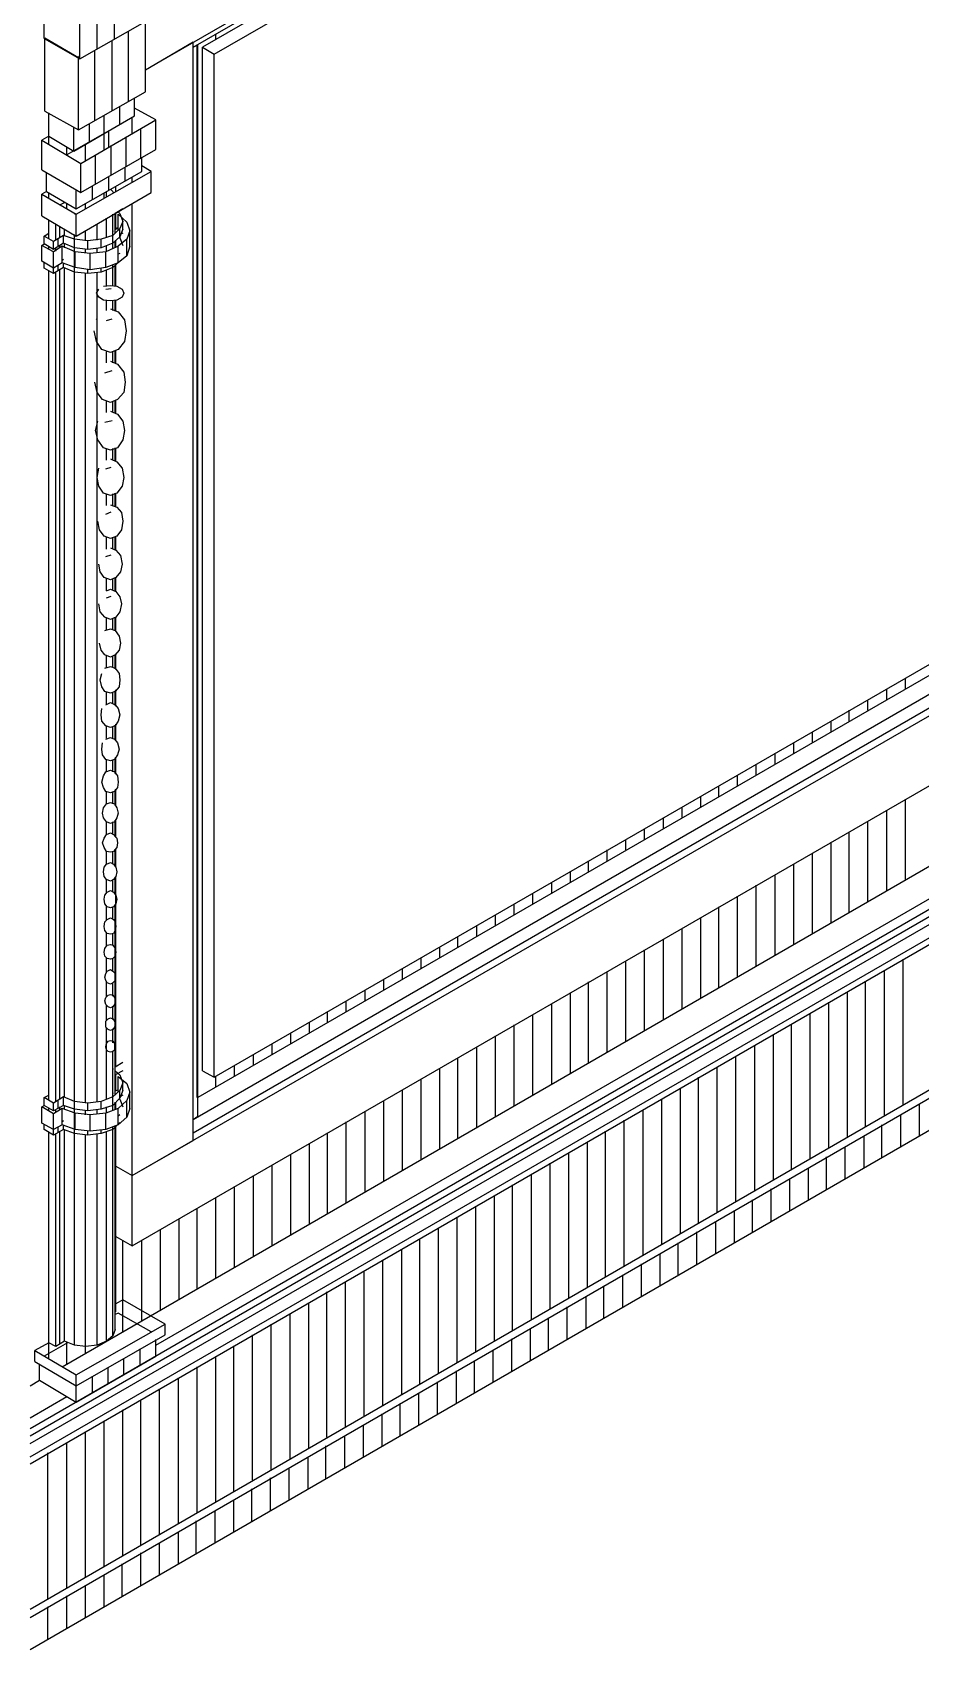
# Model space of a CAD drawing. Header units: inches. Extents: x 0.3 to 16.2, y 0.3 to 11.4.
# Drawn here: x 13.319 to 13.767, y 7.347 to 8.163 of the extents above; entities that cross this region are included whole.
import ezdxf

# ---------------------------------------------------------------- set-up
doc = ezdxf.new("R2010")
doc.units = ezdxf.units.IN
doc.header["$LTSCALE"] = 0.009843
doc.header["$MEASUREMENT"] = 0
doc.layers.add('GEOMETRY', color=7, linetype='Continuous')

msp = doc.modelspace()

# ---------------------------------------------------------------- linework, layer by layer
at = {"layer": 'GEOMETRY'}
for p, q in [((13.37598, 8.1437), (14.14409, 8.5874)), ((13.4, 8.15512), (14.10984, 8.56496)), ((14.08543, 8.54803), (13.40472, 8.15512)), ((13.41063, 8.15157), (14.09134, 8.54449)), ((13.41063, 8.15157), (14.09134, 8.54449)), ((13.3248, 8.15945), (13.3248, 8.19646)), ((13.36024, 8.15906), (13.36024, 8.19449)), ((13.35157, 8.15394), (13.35157, 8.18937)), ((13.35157, 8.15827), (13.35157, 8.18701)), ((13.34291, 8.14921), (13.34291, 8.18583)), ((13.34291, 8.14921), (13.37795, 8.16929)), ((13.36732, 8.12795), (13.36732, 8.16299)), ((13.37598, 8.13268), (13.37598, 8.16811)), ((13.41142, 8.15906), (13.41142, 8.16181)), ((13.3248, 8.15945), (13.34291, 8.14921)), ((13.3252, 8.15984), (13.34213, 8.15)), ((13.3252, 8.15984), (13.34213, 8.15)), ((13.3252, 8.12283), (13.3252, 8.15984)), ((13.35906, 8.12283), (13.35906, 8.15827)), ((13.35906, 8.12717), (13.35906, 8.15591)), ((13.36732, 8.13189), (13.36732, 8.16063)), ((13.37598, 8.1437), (13.4, 8.15787)), ((13.37598, 8.1437), (13.4, 8.15787)), ((13.4, 7.60394), (13.4, 8.15787)), ((13.4, 8.15512), (13.40236, 8.1563)), ((13.4, 8.15512), (13.40236, 8.1563)), ((13.40197, 7.62559), (13.40197, 8.1563)), ((13.40236, 7.61614), (13.40236, 8.1563)), ((13.40472, 8.15512), (13.41063, 8.15157)), ((13.40472, 8.15512), (13.41063, 8.15157)), ((13.40472, 7.63898), (13.40472, 8.15512)), ((13.34213, 8.15), (13.34291, 8.15079)), ((13.34213, 8.15), (13.34291, 8.15079)), ((13.34213, 8.11339), (13.34213, 8.15)), ((13.35039, 8.11811), (13.35039, 8.15354)), ((13.35039, 8.12205), (13.35039, 8.15079)), ((13.41063, 7.63583), (13.41063, 8.15157)), ((13.34213, 8.11339), (13.37598, 8.13268)), ((13.37047, 8.12047), (13.37047, 8.12953)), ((13.3252, 8.12283), (13.34213, 8.11339)), ((13.32717, 8.11024), (13.32717, 8.12205)), ((13.32717, 8.1063), (13.32717, 8.12205)), ((13.36299, 8.11614), (13.36299, 8.1252)), ((13.3811, 8.1185), (13.37047, 8.12441)), ((13.35748, 8.11299), (13.33622, 8.10079)), ((13.33976, 8.10276), (13.37047, 8.12047)), ((13.33976, 8.10276), (13.33976, 8.11457)), ((13.34331, 8.09646), (13.3811, 8.1185)), ((13.34331, 8.09646), (13.3811, 8.1185)), ((13.34764, 8.10709), (13.34764, 8.11654)), ((13.35512, 8.11142), (13.35512, 8.12087)), ((13.35748, 8.10472), (13.35748, 8.11299)), ((13.36929, 8.11142), (13.36929, 8.11969)), ((13.37362, 8.09921), (13.37362, 8.11417)), ((13.3811, 8.10354), (13.3811, 8.1185)), ((13.32717, 8.11024), (13.32362, 8.10827)), ((13.32362, 8.10827), (13.34331, 8.09646)), ((13.32362, 8.10827), (13.34331, 8.09646)), ((13.32362, 8.09331), (13.32362, 8.10827)), ((13.32717, 8.11024), (13.33976, 8.10276)), ((13.33622, 8.10079), (13.33622, 8.10472)), ((13.34567, 8.09803), (13.34567, 8.1063)), ((13.35512, 8.10354), (13.35512, 8.11142)), ((13.35866, 8.09055), (13.35866, 8.10551)), ((13.36614, 8.09488), (13.36614, 8.10984)), ((13.34331, 8.08189), (13.3811, 8.10354)), ((13.35079, 8.08622), (13.35079, 8.10079)), ((13.37402, 8.09252), (13.37402, 8.09921)), ((13.32362, 8.09331), (13.34331, 8.08189)), ((13.32598, 8.08228), (13.32598, 8.09173)), ((13.34094, 8.07087), (13.37874, 8.09252)), ((13.34094, 8.07087), (13.37874, 8.09252)), ((13.34094, 8.07362), (13.37402, 8.09252)), ((13.34331, 8.08189), (13.34331, 8.09646)), ((13.35748, 8.08307), (13.35748, 8.08976)), ((13.36575, 8.0878), (13.36575, 8.09449)), ((13.36929, 8.08701), (13.36929, 8.08976)), ((13.37874, 8.09252), (13.37402, 8.09528)), ((13.37874, 8.08189), (13.37874, 8.09252)), ((13.32598, 8.08228), (13.32362, 8.0811)), ((13.32362, 8.0811), (13.34094, 8.07087)), ((13.32362, 8.0811), (13.34094, 8.07087)), ((13.32362, 8.07008), (13.32362, 8.0811)), ((13.32598, 8.08228), (13.34094, 8.07362)), ((13.32717, 8.07913), (13.32717, 8.08189)), ((13.34094, 8.07362), (13.34094, 8.08307)), ((13.34094, 8.05984), (13.37874, 8.08189)), ((13.34921, 8.07835), (13.34921, 8.08504)), ((13.35512, 8.07913), (13.35512, 8.0815)), ((13.3563, 8.07953), (13.3563, 8.08228)), ((13.35827, 8.08346), (13.35945, 8.08228)), ((13.35945, 8.08228), (13.35984, 8.0815)), ((13.36102, 8.08228), (13.36102, 8.08504)), ((13.33268, 8.07559), (13.33504, 8.07677)), ((13.33622, 8.07362), (13.33622, 8.07638)), ((13.34567, 8.07362), (13.34567, 8.07638)), ((13.36457, 8.07362), (13.36063, 8.07126)), ((13.3622, 8.07205), (13.36299, 8.07126)), ((13.36929, 7.58622), (13.36929, 8.07638)), ((13.32362, 8.07008), (13.34094, 8.05984)), ((13.32717, 8.05866), (13.32717, 8.06811)), ((13.32717, 8.05866), (13.32717, 8.06811)), ((13.33071, 8.05787), (13.33071, 8.06614)), ((13.33268, 8.05945), (13.33268, 8.06457)), ((13.34134, 8.07087), (13.34016, 8.07087)), ((13.34134, 8.07087), (13.34016, 8.07087)), ((13.34094, 8.05984), (13.34094, 8.07087)), ((13.35157, 8.05787), (13.35157, 8.06614)), ((13.3563, 8.05906), (13.3563, 8.0689)), ((13.3563, 8.05906), (13.3563, 8.0689)), ((13.35945, 8.05354), (13.35945, 8.07087)), ((13.35945, 8.07087), (13.35945, 8.07047)), ((13.36063, 8.06142), (13.36063, 8.07126)), ((13.3622, 8.06417), (13.36063, 8.06299)), ((13.3622, 8.06417), (13.36063, 8.06299)), ((13.36102, 8.06339), (13.36102, 8.07165)), ((13.3622, 8.07087), (13.36654, 8.06693)), ((13.3622, 8.0626), (13.3622, 8.07087)), ((13.36299, 8.07126), (13.36457, 8.06732)), ((13.36457, 8.06732), (13.36299, 8.06378)), ((13.36457, 8.06732), (13.36299, 8.06378)), ((13.36457, 8.06339), (13.36457, 8.06732)), ((13.36654, 8.06693), (13.36811, 8.0626)), ((13.32362, 8.05512), (13.3248, 8.05591)), ((13.3248, 8.05984), (13.32717, 8.06142)), ((13.32953, 8.05709), (13.3248, 8.05984)), ((13.32953, 8.05709), (13.3248, 8.05984)), ((13.3248, 8.05591), (13.3248, 8.05984)), ((13.32953, 8.05315), (13.3248, 8.05591)), ((13.33465, 8.06024), (13.32953, 8.05709)), ((13.33465, 8.06024), (13.32953, 8.05709)), ((13.32953, 8.05315), (13.32953, 8.05709)), ((13.33465, 8.0563), (13.32953, 8.05315)), ((13.33189, 8.05472), (13.33189, 8.05866)), ((13.34016, 8.05827), (13.33465, 8.06024)), ((13.33465, 8.0563), (13.33465, 8.06024)), ((13.34016, 8.05827), (13.33465, 8.06024)), ((13.34016, 8.05394), (13.33465, 8.0563)), ((13.33504, 8.06024), (13.33504, 8.06339)), ((13.33504, 8.05394), (13.33504, 8.05591)), ((13.34016, 7.50079), (13.34016, 8.06063)), ((13.34685, 8.05748), (13.34016, 8.05827)), ((13.34016, 8.05394), (13.34016, 8.05827)), ((13.34685, 8.05748), (13.34016, 8.05827)), ((13.34567, 8.05748), (13.34567, 8.0626)), ((13.34567, 8.05748), (13.34567, 8.0626)), ((13.35354, 8.05827), (13.34685, 8.05748)), ((13.35354, 8.05827), (13.34685, 8.05748)), ((13.34685, 8.05315), (13.34685, 8.05748)), ((13.35945, 8.06024), (13.35354, 8.05827)), ((13.35945, 8.06024), (13.35354, 8.05827)), ((13.35354, 8.05394), (13.35354, 8.05827)), ((13.35945, 8.0563), (13.35354, 8.05394)), ((13.36299, 8.06378), (13.35945, 8.06024)), ((13.36299, 8.06378), (13.35945, 8.06024)), ((13.35945, 8.0626), (13.35945, 8.0622)), ((13.35945, 8.0626), (13.35945, 8.0622)), ((13.35945, 8.0622), (13.35945, 8.0622)), ((13.35945, 8.05827), (13.35945, 8.0622)), ((13.35945, 8.0563), (13.35945, 8.06024)), ((13.36299, 8.05945), (13.35945, 8.0563)), ((13.36063, 8.05394), (13.36063, 8.05748)), ((13.36102, 8.05394), (13.36102, 8.05787)), ((13.36654, 8.05827), (13.3622, 8.05472)), ((13.36654, 8.05827), (13.3622, 8.05472)), ((13.36299, 8.05945), (13.36299, 8.06378)), ((13.36457, 8.06339), (13.36299, 8.05945)), ((13.36457, 8.06142), (13.36299, 8.06063)), ((13.36299, 8.05945), (13.36299, 8.05906)), ((13.36299, 8.05906), (13.36457, 8.05512)), ((13.36811, 8.0626), (13.36654, 8.05827)), ((13.36811, 8.0626), (13.36654, 8.05827)), ((13.36654, 8.05), (13.36654, 8.05827)), ((13.36811, 8.05472), (13.36811, 8.0626)), ((13.32953, 8.05197), (13.32362, 8.05512)), ((13.32953, 8.05197), (13.32362, 8.05512)), ((13.32362, 8.04724), (13.32362, 8.05512)), ((13.32717, 8.05315), (13.32717, 8.05472)), ((13.32717, 8.05315), (13.32717, 8.05472)), ((13.33386, 8.05472), (13.32953, 8.05197)), ((13.33386, 8.05472), (13.32953, 8.05197)), ((13.32953, 8.0437), (13.32953, 8.05197)), ((13.33071, 8.05236), (13.33071, 8.05394)), ((13.33268, 8.05394), (13.33268, 8.05512)), ((13.34055, 8.05197), (13.33386, 8.05472)), ((13.33386, 8.04646), (13.33386, 8.05472)), ((13.34055, 8.05197), (13.33386, 8.05472)), ((13.33465, 8.04803), (13.33386, 8.04764)), ((13.33465, 8.04803), (13.33386, 8.04764)), ((13.34685, 8.05315), (13.34016, 8.05394)), ((13.34803, 8.05118), (13.34055, 8.05197)), ((13.34055, 8.04409), (13.34055, 8.05197)), ((13.34803, 8.05118), (13.34055, 8.05197)), ((13.34567, 8.05157), (13.34567, 8.05354)), ((13.34567, 8.05157), (13.34567, 8.05354)), ((13.35354, 8.05394), (13.34685, 8.05315)), ((13.35591, 8.05197), (13.34803, 8.05118)), ((13.35591, 8.05197), (13.34803, 8.05118)), ((13.34803, 8.04291), (13.34803, 8.05118)), ((13.35157, 8.05157), (13.35157, 8.05394)), ((13.3622, 8.05472), (13.35591, 8.05197)), ((13.3622, 8.05472), (13.35591, 8.05197)), ((13.35591, 8.04409), (13.35591, 8.05197)), ((13.3563, 8.05236), (13.3563, 8.05512)), ((13.3563, 8.05236), (13.3563, 8.05512)), ((13.3622, 8.04646), (13.3622, 8.05472)), ((13.36299, 8.05118), (13.3622, 8.05079)), ((13.36299, 8.05118), (13.3622, 8.05079)), ((13.36654, 8.05), (13.3622, 8.04646)), ((13.36811, 8.05472), (13.36654, 8.05)), ((13.32953, 8.0437), (13.32362, 8.04724)), ((13.3248, 8.0437), (13.3248, 8.04646)), ((13.32953, 8.04094), (13.3248, 8.0437)), ((13.32717, 7.62402), (13.32717, 8.04252)), ((13.32717, 7.62402), (13.32717, 8.04252)), ((13.33386, 8.04646), (13.32953, 8.0437)), ((13.32953, 8.04094), (13.32953, 8.04488)), ((13.33465, 8.04409), (13.32953, 8.04094)), ((13.33071, 7.62362), (13.33071, 8.04173)), ((13.33189, 8.04252), (13.33189, 8.04528)), ((13.33268, 7.6248), (13.33268, 8.04291)), ((13.34055, 8.04409), (13.33386, 8.04646)), ((13.33465, 8.04409), (13.33465, 8.04606)), ((13.34016, 8.04173), (13.33465, 8.04409)), ((13.33504, 7.62559), (13.33504, 8.0437)), ((13.34055, 8.04606), (13.34016, 8.04606)), ((13.34016, 8.04173), (13.34016, 8.04606)), ((13.34055, 8.04606), (13.34016, 8.04606)), ((13.34685, 8.04094), (13.34016, 8.04173)), ((13.34803, 8.04291), (13.34055, 8.04409)), ((13.34567, 7.62323), (13.34567, 8.04134)), ((13.34567, 7.62323), (13.34567, 8.04134)), ((13.34685, 8.04094), (13.34685, 8.04331)), ((13.35354, 8.04173), (13.34685, 8.04094)), ((13.35591, 8.04409), (13.34803, 8.04291)), ((13.35157, 7.62362), (13.35157, 8.04173)), ((13.35945, 8.04409), (13.35354, 8.04173)), ((13.35354, 8.04173), (13.35354, 8.0437)), ((13.3622, 8.04646), (13.35591, 8.04409)), ((13.3563, 8.03504), (13.3563, 8.04291)), ((13.3563, 8.03504), (13.3563, 8.04291)), ((13.36299, 8.04724), (13.35945, 8.04409)), ((13.35945, 8.03504), (13.35945, 8.04528)), ((13.35945, 8.04409), (13.35945, 8.04528)), ((13.36063, 8.03465), (13.36063, 8.04528)), ((13.36102, 8.03465), (13.36102, 8.04567)), ((13.35118, 8.0311), (13.35236, 8.03307)), ((13.35472, 8.03465), (13.35827, 8.03504)), ((13.35591, 8.03307), (13.35866, 8.03346)), ((13.35827, 8.03504), (13.36142, 8.03465)), ((13.36142, 8.03465), (13.36417, 8.03307)), ((13.36417, 8.03307), (13.36496, 8.0311)), ((13.36929, 7.58622), (14.14409, 8.03346)), ((13.36929, 7.58622), (14.14409, 8.03346)), ((13.35236, 8.02913), (13.35118, 8.0311)), ((13.35472, 8.02756), (13.35236, 8.02913)), ((13.35827, 8.02717), (13.35472, 8.02756)), ((13.3563, 8.02244), (13.3563, 8.02717)), ((13.3563, 8.02244), (13.3563, 8.02717)), ((13.36142, 8.02756), (13.35827, 8.02717)), ((13.35827, 8.02323), (13.3622, 8.02165)), ((13.35945, 8.02244), (13.35945, 8.02717)), ((13.36063, 8.02205), (13.36063, 8.02756)), ((13.36102, 8.02205), (13.36102, 8.02756)), ((13.36417, 8.02913), (13.36142, 8.02756)), ((13.36496, 8.0311), (13.36417, 8.02913)), ((13.4, 7.61457), (14.10984, 8.0248)), ((13.4, 7.61457), (14.10984, 8.0248)), ((14.09606, 8.02598), (13.40236, 7.62559)), ((13.41063, 7.63583), (14.09134, 8.02874)), ((13.35118, 8.01772), (13.35157, 8.01811)), ((13.3563, 8.01732), (13.35906, 8.01811)), ((13.3622, 8.02165), (13.36535, 8.01772)), ((13.36535, 8.01772), (13.36614, 8.0122)), ((13.4, 7.60787), (14.10984, 8.01772)), ((13.35118, 8.00669), (13.35, 8.0122)), ((13.36614, 8.0122), (13.36535, 8.00669)), ((13.35394, 8.00276), (13.35118, 8.00669)), ((13.35827, 8.00118), (13.35394, 8.00276)), ((13.3563, 7.99606), (13.3563, 8.00157)), ((13.3563, 7.99606), (13.3563, 8.00157)), ((13.3622, 8.00276), (13.35827, 8.00118)), ((13.35945, 7.99606), (13.35945, 8.00157)), ((13.36063, 7.99567), (13.36063, 8.00197)), ((13.36102, 7.99567), (13.36102, 8.00236)), ((13.36535, 8.00669), (13.3622, 8.00276)), ((13.35551, 7.99094), (13.35906, 7.99213)), ((13.35827, 7.99685), (13.36181, 7.99528)), ((13.36181, 7.99528), (13.36496, 7.99134)), ((13.36496, 7.99134), (13.36575, 7.98622)), ((13.36929, 7.55079), (14.14409, 7.99803)), ((13.35157, 7.9811), (13.35039, 7.98622)), ((13.36575, 7.98622), (13.36496, 7.9811)), ((13.35433, 7.97756), (13.35157, 7.9811)), ((13.35827, 7.97598), (13.35433, 7.97756)), ((13.3563, 7.97087), (13.3563, 7.97677)), ((13.3563, 7.97087), (13.3563, 7.97677)), ((13.36181, 7.97756), (13.35827, 7.97598)), ((13.35945, 7.97087), (13.35945, 7.97638)), ((13.36063, 7.97047), (13.36063, 7.97677)), ((13.36102, 7.97047), (13.36102, 7.97717)), ((13.36496, 7.9811), (13.36181, 7.97756)), ((13.31772, 7.45866), (14.20039, 7.9685)), ((13.35079, 7.96181), (13.35197, 7.96654)), ((13.35551, 7.96614), (13.35906, 7.96693)), ((13.35827, 7.97165), (13.36181, 7.97008)), ((13.36181, 7.97008), (13.36457, 7.96654)), ((13.36457, 7.96654), (13.36535, 7.96181)), ((13.31772, 7.45512), (14.19449, 7.96142)), ((13.31772, 7.45118), (14.20157, 7.96142)), ((13.31772, 7.45118), (14.20157, 7.96142)), ((13.35197, 7.95709), (13.35079, 7.96181)), ((13.36535, 7.96181), (13.36457, 7.95709)), ((13.31772, 7.44449), (14.20157, 7.95472)), ((13.31772, 7.44094), (14.20748, 7.95472)), ((13.31772, 7.44094), (14.20748, 7.95472)), ((13.35472, 7.95315), (13.35197, 7.95709)), ((13.35827, 7.95197), (13.35472, 7.95315)), ((13.3563, 7.94685), (13.3563, 7.95276)), ((13.3563, 7.94685), (13.3563, 7.95276)), ((13.36181, 7.95315), (13.35827, 7.95197)), ((13.35945, 7.94685), (13.35945, 7.95276)), ((13.36063, 7.94646), (13.36063, 7.95315)), ((13.36102, 7.94646), (13.36102, 7.95315)), ((13.36457, 7.95709), (13.36181, 7.95315)), ((13.33386, 7.48976), (14.12756, 7.94803)), ((13.35157, 7.93819), (13.35236, 7.94291)), ((13.35591, 7.94252), (13.35866, 7.94331)), ((13.35827, 7.94764), (13.36142, 7.94606)), ((13.36142, 7.94606), (13.36417, 7.94291)), ((13.36417, 7.94291), (13.36496, 7.93819)), ((13.35236, 7.93386), (13.35157, 7.93819)), ((13.35472, 7.93031), (13.35236, 7.93386)), ((13.36417, 7.93386), (13.36142, 7.93031)), ((13.36496, 7.93819), (13.36417, 7.93386)), ((13.3811, 7.50079), (14.14173, 7.93976)), ((13.3811, 7.50079), (14.14173, 7.93976)), ((13.35827, 7.92913), (13.35472, 7.93031)), ((13.3563, 7.92402), (13.3563, 7.92992)), ((13.3563, 7.92402), (13.3563, 7.92992)), ((13.36142, 7.93031), (13.35827, 7.92913)), ((13.35945, 7.92402), (13.35945, 7.92992)), ((13.36063, 7.92362), (13.36063, 7.93031)), ((13.36102, 7.92362), (13.36102, 7.93031)), ((13.35591, 7.91969), (13.35866, 7.92087)), ((13.35827, 7.92441), (13.36142, 7.92323)), ((13.36142, 7.92323), (13.36378, 7.92047)), ((13.36378, 7.92047), (13.36457, 7.91614)), ((13.35276, 7.91181), (13.35197, 7.91614)), ((13.35512, 7.90866), (13.35276, 7.91181)), ((13.36378, 7.91181), (13.36142, 7.90866)), ((13.36457, 7.91614), (13.36378, 7.91181)), ((13.35827, 7.90748), (13.35512, 7.90866)), ((13.3563, 7.90197), (13.3563, 7.90787)), ((13.3563, 7.90197), (13.3563, 7.90787)), ((13.36142, 7.90866), (13.35827, 7.90748)), ((13.35827, 7.90276), (13.36102, 7.90157)), ((13.35945, 7.90236), (13.35945, 7.90787)), ((13.36063, 7.90197), (13.36063, 7.90827)), ((13.36102, 7.90157), (13.36102, 7.90866)), ((13.36102, 7.90157), (13.36339, 7.89882)), ((13.35315, 7.89055), (13.35236, 7.89449)), ((13.35591, 7.89843), (13.35866, 7.89921)), ((13.36339, 7.89882), (13.36417, 7.89449)), ((13.36417, 7.89449), (13.36339, 7.89055)), ((13.35512, 7.8878), (13.35315, 7.89055)), ((13.35827, 7.88661), (13.35512, 7.8878)), ((13.3563, 7.8811), (13.3563, 7.8874)), ((13.3563, 7.8811), (13.3563, 7.8874)), ((13.36102, 7.8878), (13.35827, 7.88661)), ((13.35945, 7.8815), (13.35945, 7.88701)), ((13.36063, 7.8811), (13.36063, 7.8874)), ((13.36339, 7.89055), (13.36102, 7.8878)), ((13.36102, 7.88071), (13.36102, 7.8878)), ((13.31772, 7.36772), (14.20748, 7.8815)), ((13.31772, 7.36339), (14.21457, 7.8815)), ((13.31772, 7.36339), (14.21457, 7.8815)), ((13.3563, 7.8811), (13.35827, 7.88189)), ((13.3563, 7.87756), (13.35866, 7.87835)), ((13.35827, 7.88189), (13.36102, 7.88071)), ((13.36102, 7.88071), (13.36299, 7.87795)), ((13.36299, 7.87795), (13.36378, 7.87441)), ((13.35315, 7.87047), (13.35236, 7.87441)), ((13.35551, 7.86772), (13.35315, 7.87047)), ((13.36299, 7.87047), (13.36102, 7.86772)), ((13.36378, 7.87441), (13.36299, 7.87047)), ((13.31772, 7.34724), (14.21457, 7.86535)), ((13.35827, 7.86654), (13.35551, 7.86772)), ((13.35551, 7.86102), (13.35827, 7.86181)), ((13.3563, 7.86142), (13.3563, 7.86732)), ((13.3563, 7.86142), (13.3563, 7.86732)), ((13.36102, 7.86772), (13.35827, 7.86654)), ((13.35827, 7.86181), (13.36063, 7.86102)), ((13.35945, 7.86142), (13.35945, 7.86732)), ((13.36063, 7.86102), (13.36063, 7.86772)), ((13.36063, 7.86102), (13.3626, 7.85827)), ((13.36102, 7.86063), (13.36102, 7.86772)), ((13.35354, 7.85118), (13.35276, 7.85472)), ((13.3626, 7.85827), (13.36339, 7.85472)), ((13.36339, 7.85472), (13.3626, 7.85118)), ((13.35551, 7.84882), (13.35354, 7.85118)), ((13.35827, 7.84764), (13.35551, 7.84882)), ((13.3563, 7.84213), (13.3563, 7.84843)), ((13.3563, 7.84213), (13.3563, 7.84843)), ((13.36063, 7.84882), (13.35827, 7.84764)), ((13.35945, 7.84252), (13.35945, 7.84803)), ((13.3626, 7.85118), (13.36063, 7.84882)), ((13.36063, 7.84173), (13.36063, 7.84843)), ((13.36102, 7.84134), (13.36102, 7.84921)), ((13.35315, 7.83622), (13.35394, 7.83937)), ((13.35394, 7.83268), (13.35315, 7.83622)), ((13.35551, 7.84213), (13.35827, 7.84291)), ((13.35827, 7.84291), (13.36063, 7.84213)), ((13.36063, 7.84213), (13.3626, 7.83937)), ((13.3626, 7.83937), (13.36299, 7.83622)), ((13.36299, 7.83622), (13.3626, 7.83268)), ((13.75906, 7.8315), (13.75906, 7.83701)), ((13.35551, 7.83031), (13.35394, 7.83268)), ((13.35827, 7.82953), (13.35551, 7.83031)), ((13.3563, 7.82402), (13.3563, 7.82992)), ((13.3563, 7.82402), (13.3563, 7.82992)), ((13.36063, 7.83031), (13.35827, 7.82953)), ((13.35945, 7.82402), (13.35945, 7.82992)), ((13.3626, 7.83268), (13.36063, 7.83031)), ((13.36063, 7.82323), (13.36063, 7.83071)), ((13.36102, 7.82283), (13.36102, 7.8311)), ((13.74961, 7.82598), (13.74961, 7.8315)), ((13.35354, 7.8185), (13.35394, 7.82165)), ((13.35591, 7.82362), (13.35827, 7.8248)), ((13.35827, 7.8248), (13.36063, 7.82362)), ((13.36063, 7.82362), (13.3622, 7.82165)), ((13.3622, 7.82165), (13.36299, 7.8185)), ((13.73071, 7.81535), (13.73071, 7.82087)), ((13.74016, 7.82087), (13.74016, 7.82598)), ((13.35394, 7.81535), (13.35354, 7.8185)), ((13.35591, 7.81299), (13.35394, 7.81535)), ((13.35827, 7.8122), (13.35591, 7.81299)), ((13.3563, 7.80669), (13.3563, 7.8126)), ((13.3563, 7.80669), (13.3563, 7.8126)), ((13.36063, 7.81299), (13.35827, 7.8122)), ((13.35945, 7.80669), (13.35945, 7.8126)), ((13.3622, 7.81535), (13.36063, 7.81299)), ((13.36063, 7.80591), (13.36063, 7.81339)), ((13.36102, 7.80551), (13.36102, 7.81378)), ((13.36299, 7.8185), (13.3622, 7.81535)), ((13.72165, 7.80984), (13.72165, 7.81535)), ((13.35394, 7.80118), (13.35433, 7.80433)), ((13.35591, 7.8063), (13.35827, 7.80709)), ((13.35827, 7.80709), (13.36024, 7.8063)), ((13.36024, 7.8063), (13.36181, 7.80433)), ((13.36181, 7.80433), (13.3626, 7.80118)), ((13.70276, 7.79882), (13.70276, 7.80433)), ((13.7122, 7.80433), (13.7122, 7.80984)), ((13.35433, 7.79843), (13.35394, 7.80118)), ((13.35591, 7.79606), (13.35433, 7.79843)), ((13.35827, 7.79528), (13.35591, 7.79606)), ((13.3563, 7.78976), (13.3563, 7.79606)), ((13.3563, 7.78976), (13.3563, 7.79606)), ((13.36024, 7.79606), (13.35827, 7.79528)), ((13.35945, 7.78976), (13.35945, 7.79567)), ((13.36181, 7.79843), (13.36024, 7.79606)), ((13.36063, 7.78898), (13.36063, 7.79685)), ((13.36102, 7.78858), (13.36102, 7.79724)), ((13.3626, 7.80118), (13.36181, 7.79843)), ((13.69331, 7.7937), (13.69331, 7.79921)), ((13.35394, 7.78465), (13.35472, 7.7878)), ((13.35472, 7.7878), (13.35591, 7.78976)), ((13.35591, 7.78976), (13.35827, 7.79055)), ((13.35827, 7.79055), (13.36024, 7.78976)), ((13.36024, 7.78976), (13.36181, 7.7878)), ((13.36181, 7.7878), (13.3622, 7.78465)), ((13.67441, 7.78268), (13.67441, 7.78819)), ((13.68386, 7.78819), (13.68386, 7.7937)), ((13.35472, 7.78189), (13.35394, 7.78465)), ((13.35591, 7.77992), (13.35472, 7.78189)), ((13.35827, 7.77913), (13.35591, 7.77992)), ((13.3563, 7.77362), (13.3563, 7.77992)), ((13.3563, 7.77362), (13.3563, 7.77992)), ((13.36024, 7.77992), (13.35827, 7.77913)), ((13.35945, 7.77362), (13.35945, 7.77992)), ((13.36181, 7.78189), (13.36024, 7.77992)), ((13.36063, 7.77283), (13.36063, 7.78071)), ((13.36102, 7.77244), (13.36102, 7.7811)), ((13.3622, 7.78465), (13.36181, 7.78189)), ((13.66496, 7.77717), (13.66496, 7.78268)), ((13.35433, 7.7689), (13.35472, 7.77165)), ((13.35472, 7.77165), (13.3563, 7.77362)), ((13.3563, 7.77362), (13.35827, 7.77441)), ((13.35827, 7.77441), (13.36024, 7.77362)), ((13.36024, 7.77362), (13.36142, 7.77165)), ((13.36142, 7.77165), (13.3622, 7.7689)), ((13.64646, 7.76654), (13.64646, 7.77205)), ((13.65591, 7.77205), (13.65591, 7.77717)), ((13.74961, 7.72992), (13.74961, 7.77047)), ((13.75906, 7.73504), (13.75906, 7.77598)), ((13.35472, 7.76654), (13.35433, 7.7689)), ((13.3563, 7.76457), (13.35472, 7.76654)), ((13.35827, 7.76378), (13.3563, 7.76457)), ((13.3563, 7.75827), (13.3563, 7.76457)), ((13.3563, 7.75827), (13.3563, 7.76457)), ((13.36024, 7.76457), (13.35827, 7.76378)), ((13.35945, 7.75827), (13.35945, 7.76457)), ((13.36142, 7.76654), (13.36024, 7.76457)), ((13.36063, 7.75709), (13.36063, 7.76535)), ((13.36102, 7.75669), (13.36102, 7.76575)), ((13.3622, 7.7689), (13.36142, 7.76654)), ((13.63701, 7.76102), (13.63701, 7.76654)), ((13.74016, 7.72441), (13.74016, 7.76496)), ((13.35433, 7.75394), (13.35512, 7.7563)), ((13.35512, 7.7563), (13.3563, 7.75827)), ((13.3563, 7.75827), (13.35827, 7.75906)), ((13.35827, 7.75906), (13.35984, 7.75827)), ((13.35984, 7.75827), (13.36142, 7.7563)), ((13.36142, 7.7563), (13.36181, 7.75394)), ((13.61811, 7.75039), (13.61811, 7.75551)), ((13.62756, 7.75551), (13.62756, 7.76102)), ((13.72165, 7.71339), (13.72165, 7.75433)), ((13.73071, 7.7189), (13.73071, 7.75945)), ((13.35512, 7.75157), (13.35433, 7.75394)), ((13.3563, 7.74961), (13.35512, 7.75157)), ((13.35827, 7.74921), (13.3563, 7.74961)), ((13.3563, 7.74331), (13.3563, 7.74961)), ((13.3563, 7.74331), (13.3563, 7.74961)), ((13.35984, 7.74961), (13.35827, 7.74921)), ((13.35945, 7.7437), (13.35945, 7.74961)), ((13.36142, 7.75157), (13.35984, 7.74961)), ((13.36063, 7.74213), (13.36063, 7.75079)), ((13.36102, 7.74173), (13.36102, 7.75118)), ((13.36181, 7.75394), (13.36142, 7.75157)), ((13.60866, 7.74488), (13.60866, 7.75039)), ((13.7122, 7.70787), (13.7122, 7.74882)), ((13.35472, 7.73937), (13.35512, 7.74173)), ((13.35512, 7.73701), (13.35472, 7.73937)), ((13.35512, 7.74173), (13.3563, 7.74331)), ((13.3563, 7.74331), (13.35827, 7.74409)), ((13.35827, 7.74409), (13.35984, 7.74331)), ((13.35984, 7.74331), (13.36102, 7.74173)), ((13.36102, 7.74173), (13.36142, 7.73937)), ((13.36142, 7.73937), (13.36102, 7.73701)), ((13.59016, 7.73386), (13.59016, 7.73937)), ((13.59921, 7.73937), (13.59921, 7.74488)), ((13.69331, 7.69724), (13.69331, 7.7378)), ((13.70276, 7.70276), (13.70276, 7.74331)), ((13.3563, 7.73543), (13.35512, 7.73701)), ((13.35827, 7.73465), (13.3563, 7.73543)), ((13.3563, 7.72913), (13.3563, 7.73543)), ((13.3563, 7.72913), (13.3563, 7.73543)), ((13.35669, 7.72913), (13.35827, 7.72992)), ((13.35984, 7.73543), (13.35827, 7.73465)), ((13.35827, 7.72992), (13.35984, 7.72913)), ((13.35945, 7.72913), (13.35945, 7.73543)), ((13.36102, 7.73701), (13.35984, 7.73543)), ((13.36063, 7.72795), (13.36063, 7.73661)), ((13.36102, 7.64134), (13.36102, 7.73701)), ((13.58071, 7.72835), (13.58071, 7.73386)), ((13.68386, 7.69173), (13.68386, 7.73268)), ((13.35512, 7.72559), (13.35551, 7.72756)), ((13.35551, 7.72323), (13.35512, 7.72559)), ((13.35551, 7.72756), (13.35669, 7.72913)), ((13.35669, 7.72165), (13.35551, 7.72323)), ((13.3563, 7.71496), (13.3563, 7.72205)), ((13.3563, 7.71496), (13.3563, 7.72205)), ((13.35827, 7.72126), (13.35669, 7.72165)), ((13.35984, 7.72165), (13.35827, 7.72126)), ((13.35945, 7.71535), (13.35945, 7.72165)), ((13.35984, 7.72913), (13.36102, 7.72756)), ((13.36102, 7.72323), (13.35984, 7.72165)), ((13.36063, 7.62717), (13.36063, 7.72283)), ((13.36102, 7.72756), (13.36142, 7.72559)), ((13.36142, 7.72559), (13.36102, 7.72323)), ((13.56181, 7.71772), (13.56181, 7.72323)), ((13.57126, 7.72323), (13.57126, 7.72835)), ((13.66496, 7.6811), (13.66496, 7.72165)), ((13.67441, 7.68622), (13.67441, 7.72717)), ((13.35512, 7.71181), (13.35551, 7.71417)), ((13.35551, 7.71417), (13.35669, 7.71535)), ((13.35669, 7.71535), (13.35827, 7.71614)), ((13.35827, 7.71614), (13.35984, 7.71535)), ((13.35984, 7.71535), (13.36063, 7.71417)), ((13.36063, 7.71417), (13.36102, 7.71181)), ((13.55236, 7.7122), (13.55236, 7.71772)), ((13.65591, 7.67559), (13.65591, 7.71614)), ((13.35551, 7.70984), (13.35512, 7.71181)), ((13.35669, 7.70827), (13.35551, 7.70984)), ((13.3563, 7.70197), (13.3563, 7.70866)), ((13.3563, 7.70197), (13.3563, 7.70866)), ((13.35827, 7.70787), (13.35669, 7.70827)), ((13.35984, 7.70827), (13.35827, 7.70787)), ((13.35945, 7.70236), (13.35945, 7.70827)), ((13.36063, 7.70984), (13.35984, 7.70827)), ((13.36102, 7.71181), (13.36063, 7.70984)), ((13.53346, 7.70157), (13.53346, 7.70669)), ((13.54291, 7.70669), (13.54291, 7.7122)), ((13.63701, 7.66457), (13.63701, 7.70551)), ((13.64646, 7.67008), (13.64646, 7.71063)), ((13.35512, 7.69882), (13.35551, 7.70079)), ((13.35551, 7.69685), (13.35512, 7.69882)), ((13.35551, 7.70079), (13.35669, 7.70236)), ((13.35669, 7.70236), (13.35827, 7.70276)), ((13.35827, 7.70276), (13.35945, 7.70236)), ((13.35945, 7.70236), (13.36063, 7.70079)), ((13.36063, 7.70079), (13.36102, 7.69882)), ((13.36102, 7.69882), (13.36063, 7.69685)), ((13.52441, 7.69606), (13.52441, 7.70157)), ((13.62756, 7.65906), (13.62756, 7.7)), ((13.35669, 7.69567), (13.35551, 7.69685)), ((13.35591, 7.68819), (13.35669, 7.68937)), ((13.3563, 7.68898), (13.3563, 7.69606)), ((13.3563, 7.68898), (13.3563, 7.69606)), ((13.35827, 7.69528), (13.35669, 7.69567)), ((13.35669, 7.68937), (13.35827, 7.69016)), ((13.35945, 7.69567), (13.35827, 7.69528)), ((13.35827, 7.69016), (13.35945, 7.68937)), ((13.36063, 7.69685), (13.35945, 7.69567)), ((13.35945, 7.68937), (13.35945, 7.69567)), ((13.35945, 7.68937), (13.36063, 7.68819)), ((13.50551, 7.68504), (13.50551, 7.69055)), ((13.51496, 7.69055), (13.51496, 7.69606)), ((13.60866, 7.64843), (13.60866, 7.68898)), ((13.61811, 7.65394), (13.61811, 7.69449)), ((13.74843, 7.61654), (13.74843, 7.68976)), ((13.75787, 7.62165), (13.75787, 7.69528)), ((13.35551, 7.68622), (13.35591, 7.68819)), ((13.35591, 7.68465), (13.35551, 7.68622)), ((13.35669, 7.68346), (13.35591, 7.68465)), ((13.3563, 7.67638), (13.3563, 7.68386)), ((13.3563, 7.67638), (13.3563, 7.68386)), ((13.35827, 7.68268), (13.35669, 7.68346)), ((13.35945, 7.68346), (13.35827, 7.68268)), ((13.36063, 7.68465), (13.35945, 7.68346)), ((13.35945, 7.67677), (13.35945, 7.68346)), ((13.36063, 7.68819), (13.36063, 7.68622)), ((13.36063, 7.68622), (13.36063, 7.68465)), ((13.49606, 7.67953), (13.49606, 7.68504)), ((13.59921, 7.64291), (13.59921, 7.68386)), ((13.73898, 7.61102), (13.73898, 7.68425)), ((13.35551, 7.67441), (13.35591, 7.67598)), ((13.35591, 7.67244), (13.35551, 7.67441)), ((13.35591, 7.67598), (13.35709, 7.67717)), ((13.35709, 7.67717), (13.35827, 7.67756)), ((13.35827, 7.67756), (13.35945, 7.67717)), ((13.35945, 7.67717), (13.36024, 7.67598)), ((13.36024, 7.67598), (13.36063, 7.67441)), ((13.36063, 7.67441), (13.36024, 7.67244)), ((13.47717, 7.6689), (13.47717, 7.67441)), ((13.48661, 7.67441), (13.48661, 7.67953)), ((13.58071, 7.63228), (13.58071, 7.67283)), ((13.59016, 7.6374), (13.59016, 7.67835)), ((13.72047, 7.6), (13.72047, 7.67362)), ((13.72992, 7.60551), (13.72992, 7.67874)), ((13.35709, 7.67126), (13.35591, 7.67244)), ((13.35591, 7.66417), (13.35709, 7.66535)), ((13.3563, 7.66457), (13.3563, 7.67205)), ((13.3563, 7.66457), (13.3563, 7.67205)), ((13.35827, 7.67087), (13.35709, 7.67126)), ((13.35709, 7.66535), (13.35827, 7.66575)), ((13.35945, 7.67126), (13.35827, 7.67087)), ((13.35827, 7.66575), (13.35945, 7.66535)), ((13.36024, 7.67244), (13.35945, 7.67126)), ((13.35945, 7.66496), (13.35945, 7.67165)), ((13.35945, 7.66535), (13.36024, 7.66417)), ((13.46772, 7.66339), (13.46772, 7.6689)), ((13.57126, 7.62677), (13.57126, 7.66732)), ((13.71102, 7.59488), (13.71102, 7.66811)), ((13.35591, 7.6626), (13.35591, 7.66417)), ((13.35591, 7.66102), (13.35591, 7.6626)), ((13.35709, 7.65984), (13.35591, 7.66102)), ((13.3563, 7.6248), (13.3563, 7.66063)), ((13.3563, 7.6248), (13.3563, 7.66063)), ((13.35827, 7.65945), (13.35709, 7.65984)), ((13.35945, 7.65984), (13.35827, 7.65945)), ((13.36024, 7.66102), (13.35945, 7.65984)), ((13.35945, 7.65315), (13.35945, 7.66024)), ((13.36024, 7.66417), (13.36063, 7.6626)), ((13.36063, 7.6626), (13.36024, 7.66102)), ((13.44921, 7.65276), (13.44921, 7.65787)), ((13.45866, 7.65787), (13.45866, 7.66339)), ((13.55236, 7.61575), (13.55236, 7.65669)), ((13.56181, 7.62126), (13.56181, 7.6622)), ((13.69252, 7.58386), (13.69252, 7.65709)), ((13.70157, 7.58937), (13.70157, 7.6626)), ((13.35591, 7.65118), (13.3563, 7.65276)), ((13.3563, 7.64961), (13.35591, 7.65118)), ((13.3563, 7.65276), (13.35709, 7.65394)), ((13.35709, 7.64882), (13.3563, 7.64961)), ((13.35709, 7.65394), (13.35827, 7.65433)), ((13.35827, 7.64843), (13.35709, 7.64882)), ((13.35827, 7.65433), (13.35945, 7.65394)), ((13.35945, 7.64882), (13.35827, 7.64843)), ((13.35945, 7.65394), (13.36024, 7.65276)), ((13.36024, 7.64961), (13.35945, 7.64882)), ((13.35945, 7.61929), (13.35945, 7.64921)), ((13.36024, 7.65276), (13.36024, 7.65118)), ((13.36024, 7.65118), (13.36024, 7.64961)), ((13.43976, 7.64724), (13.43976, 7.65276)), ((13.54291, 7.61063), (13.54291, 7.65118)), ((13.68307, 7.57874), (13.68307, 7.65197)), ((13.35945, 7.64016), (13.35945, 7.64016)), ((13.35945, 7.64016), (13.35945, 7.64016)), ((13.35945, 7.64016), (13.35945, 7.63976)), ((13.35945, 7.63622), (13.35945, 7.64016)), ((13.36457, 7.64331), (13.36063, 7.64094)), ((13.36457, 7.64331), (13.36063, 7.64094)), ((13.42087, 7.63622), (13.42087, 7.64173)), ((13.43031, 7.64173), (13.43031, 7.64724)), ((13.52441, 7.59961), (13.52441, 7.64016)), ((13.53346, 7.60512), (13.53346, 7.64567)), ((13.66417, 7.56772), (13.66417, 7.64094)), ((13.67362, 7.57323), (13.67362, 7.64646)), ((13.35945, 7.63622), (13.35945, 7.63622)), ((13.36457, 7.63898), (13.36063, 7.63701)), ((13.36063, 7.63898), (13.36299, 7.63701)), ((13.36102, 7.62913), (13.36102, 7.63701)), ((13.3622, 7.63622), (13.36654, 7.63268)), ((13.3622, 7.62835), (13.3622, 7.63622)), ((13.36299, 7.63701), (13.36457, 7.63307)), ((13.36457, 7.63307), (13.36299, 7.62913)), ((13.36457, 7.63307), (13.36299, 7.62913)), ((13.36457, 7.62913), (13.36457, 7.63307)), ((13.36654, 7.63268), (13.36811, 7.62835)), ((13.40472, 7.63898), (13.41063, 7.63583)), ((13.41142, 7.6311), (13.41142, 7.63622)), ((13.51496, 7.59409), (13.51496, 7.63504)), ((13.65472, 7.5622), (13.65472, 7.63583)), ((13.3248, 7.62559), (13.32717, 7.62677)), ((13.32953, 7.62283), (13.3248, 7.62559)), ((13.32953, 7.62283), (13.3248, 7.62559)), ((13.3248, 7.62165), (13.3248, 7.62559)), ((13.33465, 7.62598), (13.32953, 7.62283)), ((13.33465, 7.62598), (13.32953, 7.62283)), ((13.33189, 7.62047), (13.33189, 7.62441)), ((13.34016, 7.62362), (13.33465, 7.62598)), ((13.33465, 7.62165), (13.33465, 7.62598)), ((13.34016, 7.62362), (13.33465, 7.62598)), ((13.34685, 7.62283), (13.34016, 7.62362)), ((13.34016, 7.61969), (13.34016, 7.62362)), ((13.34685, 7.62283), (13.34016, 7.62362)), ((13.35354, 7.62362), (13.34685, 7.62283)), ((13.35354, 7.62362), (13.34685, 7.62283)), ((13.35945, 7.62598), (13.35354, 7.62362)), ((13.35945, 7.62598), (13.35354, 7.62362)), ((13.35354, 7.61969), (13.35354, 7.62362)), ((13.36299, 7.62913), (13.35945, 7.62598)), ((13.36299, 7.62913), (13.35945, 7.62598)), ((13.35945, 7.62795), (13.35945, 7.62795)), ((13.35945, 7.62795), (13.35945, 7.62795)), ((13.35945, 7.62795), (13.35945, 7.62756)), ((13.35945, 7.62402), (13.35945, 7.62795)), ((13.35945, 7.62165), (13.35945, 7.62598)), ((13.36299, 7.6252), (13.35945, 7.62165)), ((13.3622, 7.62953), (13.36063, 7.62874)), ((13.3622, 7.62953), (13.36063, 7.62874)), ((13.36654, 7.62402), (13.3622, 7.62008)), ((13.36654, 7.62402), (13.3622, 7.62008)), ((13.36457, 7.62913), (13.36299, 7.6252)), ((13.36299, 7.6252), (13.36299, 7.62913)), ((13.36457, 7.62677), (13.36299, 7.62598)), ((13.36299, 7.6248), (13.36299, 7.6248)), ((13.36299, 7.6248), (13.36457, 7.62087)), ((13.36811, 7.62835), (13.36654, 7.62402)), ((13.36811, 7.62835), (13.36654, 7.62402)), ((13.36654, 7.61575), (13.36654, 7.62402)), ((13.36811, 7.62008), (13.36811, 7.62835)), ((13.49606, 7.58346), (13.49606, 7.62402)), ((13.50551, 7.58858), (13.50551, 7.62953)), ((13.63622, 7.55157), (13.63622, 7.6248)), ((13.64567, 7.55709), (13.64567, 7.63031)), ((13.32362, 7.62087), (13.3248, 7.62165)), ((13.32953, 7.61732), (13.32362, 7.62087)), ((13.32953, 7.61732), (13.32362, 7.62087)), ((13.32362, 7.6126), (13.32362, 7.62087)), ((13.32953, 7.6189), (13.3248, 7.62165)), ((13.32717, 7.6189), (13.32717, 7.62008)), ((13.32717, 7.6189), (13.32717, 7.62008)), ((13.32953, 7.6189), (13.32953, 7.62283)), ((13.33465, 7.62165), (13.32953, 7.6189)), ((13.33386, 7.62008), (13.32953, 7.61732)), ((13.33386, 7.62008), (13.32953, 7.61732)), ((13.32953, 7.60945), (13.32953, 7.61732)), ((13.33071, 7.61811), (13.33071, 7.61929)), ((13.33268, 7.61929), (13.33268, 7.62087)), ((13.34055, 7.61772), (13.33386, 7.62008)), ((13.33386, 7.61181), (13.33386, 7.62008)), ((13.34055, 7.61772), (13.33386, 7.62008)), ((13.34016, 7.61969), (13.33465, 7.62165)), ((13.33504, 7.61969), (13.33504, 7.62165)), ((13.34685, 7.6189), (13.34016, 7.61969)), ((13.34803, 7.61693), (13.34055, 7.61772)), ((13.34055, 7.60945), (13.34055, 7.61772)), ((13.34803, 7.61693), (13.34055, 7.61772)), ((13.34567, 7.61693), (13.34567, 7.6189)), ((13.34567, 7.61693), (13.34567, 7.6189)), ((13.34685, 7.6189), (13.34685, 7.62283)), ((13.35354, 7.61969), (13.34685, 7.6189)), ((13.35591, 7.61772), (13.34803, 7.61693)), ((13.35591, 7.61772), (13.34803, 7.61693)), ((13.34803, 7.60866), (13.34803, 7.61693)), ((13.35157, 7.61732), (13.35157, 7.61929)), ((13.35945, 7.62165), (13.35354, 7.61969)), ((13.3622, 7.62008), (13.35591, 7.61772)), ((13.3622, 7.62008), (13.35591, 7.61772)), ((13.35591, 7.60945), (13.35591, 7.61772)), ((13.3563, 7.61772), (13.3563, 7.62087)), ((13.3563, 7.61772), (13.3563, 7.62087)), ((13.36063, 7.61969), (13.36063, 7.62323)), ((13.36102, 7.61969), (13.36102, 7.62323)), ((13.3622, 7.61181), (13.3622, 7.62008)), ((13.36299, 7.61693), (13.3622, 7.61614)), ((13.36299, 7.61693), (13.3622, 7.61614)), ((13.36654, 7.61575), (13.3622, 7.61181)), ((13.36811, 7.62008), (13.36654, 7.61575)), ((13.4, 7.61457), (13.40236, 7.61614)), ((13.48661, 7.57795), (13.48661, 7.6185)), ((13.62677, 7.54606), (13.62677, 7.61929)), ((13.75669, 7.60079), (13.75669, 7.61693)), ((13.76614, 7.6063), (13.76614, 7.62244)), ((13.32953, 7.60945), (13.32362, 7.6126)), ((13.3248, 7.60945), (13.3248, 7.61181)), ((13.32953, 7.60669), (13.3248, 7.60945)), ((13.32717, 7.50197), (13.32717, 7.60787)), ((13.32717, 7.4937), (13.32717, 7.60787)), ((13.33386, 7.61181), (13.32953, 7.60945)), ((13.32953, 7.60669), (13.32953, 7.61063)), ((13.33465, 7.60945), (13.32953, 7.60669)), ((13.33189, 7.60787), (13.33189, 7.61063)), ((13.33268, 7.50118), (13.33268, 7.60866)), ((13.33465, 7.61378), (13.33386, 7.61339)), ((13.33465, 7.61378), (13.33386, 7.61339)), ((13.34055, 7.60945), (13.33386, 7.61181)), ((13.33465, 7.60945), (13.33465, 7.61181)), ((13.34016, 7.60748), (13.33465, 7.60945)), ((13.33504, 7.50276), (13.33504, 7.60945)), ((13.34055, 7.61142), (13.34016, 7.61142)), ((13.34016, 7.60748), (13.34016, 7.61142)), ((13.34055, 7.61142), (13.34016, 7.61142)), ((13.34685, 7.60669), (13.34016, 7.60748)), ((13.34803, 7.60866), (13.34055, 7.60945)), ((13.34685, 7.60669), (13.34685, 7.60866)), ((13.35354, 7.60748), (13.34685, 7.60669)), ((13.35591, 7.60945), (13.34803, 7.60866)), ((13.35945, 7.60945), (13.35354, 7.60748)), ((13.35354, 7.60748), (13.35354, 7.60906)), ((13.3622, 7.61181), (13.35591, 7.60945)), ((13.3563, 7.50276), (13.3563, 7.60827)), ((13.3563, 7.51496), (13.3563, 7.60827)), ((13.36299, 7.61299), (13.35945, 7.60945)), ((13.35945, 7.50551), (13.35945, 7.61102)), ((13.35945, 7.60945), (13.35945, 7.61102)), ((13.36063, 7.50866), (13.36063, 7.61102)), ((13.36102, 7.51772), (13.36102, 7.61102)), ((13.46772, 7.56693), (13.46772, 7.60787)), ((13.47717, 7.57244), (13.47717, 7.61339)), ((13.60787, 7.53543), (13.60787, 7.60866)), ((13.61732, 7.54055), (13.61732, 7.61417)), ((13.74724, 7.59528), (13.74724, 7.61181)), ((13.33071, 7.5), (13.33071, 7.60709)), ((13.34567, 7.5), (13.34567, 7.60669)), ((13.34567, 7.49646), (13.34567, 7.60669)), ((13.35157, 7.50079), (13.35157, 7.60709)), ((13.36929, 7.58622), (13.4, 7.60394)), ((13.45866, 7.56181), (13.45866, 7.60236)), ((13.59882, 7.52992), (13.59882, 7.60315)), ((13.72874, 7.58465), (13.72874, 7.60079)), ((13.73819, 7.59016), (13.73819, 7.6063)), ((13.43976, 7.55079), (13.43976, 7.59134)), ((13.44921, 7.5563), (13.44921, 7.59685)), ((13.57992, 7.5189), (13.57992, 7.59252)), ((13.58937, 7.52441), (13.58937, 7.59764)), ((13.71929, 7.57913), (13.71929, 7.59567)), ((13.36102, 7.59094), (13.36929, 7.58622)), ((13.36102, 7.59094), (13.36929, 7.58622)), ((13.36102, 7.59094), (13.36929, 7.58622)), ((13.36929, 7.55079), (13.36929, 7.58622)), ((13.43031, 7.54528), (13.43031, 7.58622)), ((13.57047, 7.51378), (13.57047, 7.58701)), ((13.70079, 7.5685), (13.70079, 7.58465)), ((13.71024, 7.57402), (13.71024, 7.59016)), ((13.41142, 7.53465), (13.41142, 7.5752)), ((13.42087, 7.53976), (13.42087, 7.58071)), ((13.55197, 7.50276), (13.55197, 7.57598)), ((13.56102, 7.50827), (13.56102, 7.5815)), ((13.69134, 7.56299), (13.69134, 7.57953)), ((13.40197, 7.52913), (13.40197, 7.56969)), ((13.54252, 7.49724), (13.54252, 7.57087)), ((13.67283, 7.55236), (13.67283, 7.5685)), ((13.68189, 7.55748), (13.68189, 7.57402)), ((13.38346, 7.51811), (13.38346, 7.55906)), ((13.39291, 7.52362), (13.39291, 7.56457)), ((13.52362, 7.48661), (13.52362, 7.55984)), ((13.53307, 7.49213), (13.53307, 7.56535)), ((13.66339, 7.54685), (13.66339, 7.56299)), ((13.36102, 7.55551), (13.36929, 7.55079)), ((13.36457, 7.50748), (13.36457, 7.55354)), ((13.37402, 7.51299), (13.37402, 7.55354)), ((13.51417, 7.4811), (13.51417, 7.55433)), ((13.64449, 7.53622), (13.64449, 7.55236)), ((13.65394, 7.54134), (13.65394, 7.55787)), ((13.49567, 7.47047), (13.49567, 7.5437)), ((13.50512, 7.47559), (13.50512, 7.54921)), ((13.63543, 7.53071), (13.63543, 7.54685)), ((13.48622, 7.46496), (13.48622, 7.53819)), ((13.61654, 7.52008), (13.61654, 7.53622)), ((13.62598, 7.5252), (13.62598, 7.54173)), ((13.46732, 7.45433), (13.46732, 7.52756)), ((13.47677, 7.45945), (13.47677, 7.53268)), ((13.60709, 7.51457), (13.60709, 7.53071)), ((13.36102, 7.51772), (13.36063, 7.51732)), ((13.36457, 7.52362), (13.36102, 7.52165)), ((13.38583, 7.51142), (13.36457, 7.52362)), ((13.45827, 7.44882), (13.45827, 7.52205)), ((13.58858, 7.50354), (13.58858, 7.52008)), ((13.59803, 7.50906), (13.59803, 7.5252)), ((13.34094, 7.48583), (13.38583, 7.51142)), ((13.34094, 7.48583), (13.38583, 7.51142)), ((13.3622, 7.51693), (13.36063, 7.51614)), ((13.37874, 7.50748), (13.3622, 7.51693)), ((13.38583, 7.50591), (13.38583, 7.51142)), ((13.43937, 7.4378), (13.43937, 7.51142)), ((13.44882, 7.44331), (13.44882, 7.51654)), ((13.57913, 7.49843), (13.57913, 7.51457)), ((13.32717, 7.50197), (13.32008, 7.49803)), ((13.33661, 7.50197), (13.3248, 7.49528)), ((13.33071, 7.5), (13.32717, 7.50197)), ((13.33504, 7.50276), (13.33071, 7.5)), ((13.34016, 7.50079), (13.33504, 7.50276)), ((13.33622, 7.49094), (13.33622, 7.50236)), ((13.34094, 7.48031), (13.38583, 7.50591)), ((13.3563, 7.50276), (13.35157, 7.50079)), ((13.35512, 7.50197), (13.35512, 7.50236)), ((13.35945, 7.50551), (13.3563, 7.50276)), ((13.36063, 7.50866), (13.35945, 7.50551)), ((13.3811, 7.49528), (13.3811, 7.50354)), ((13.42992, 7.43268), (13.42992, 7.50591)), ((13.56063, 7.4874), (13.56063, 7.50394)), ((13.57008, 7.49291), (13.57008, 7.50906)), ((13.32008, 7.49803), (13.34094, 7.48583)), ((13.32008, 7.49803), (13.34094, 7.48583)), ((13.32008, 7.49252), (13.32008, 7.49803)), ((13.34567, 7.5), (13.34016, 7.50079)), ((13.34094, 7.47205), (13.3811, 7.49528)), ((13.35157, 7.50079), (13.34567, 7.5)), ((13.36496, 7.48583), (13.36496, 7.49409)), ((13.37323, 7.49055), (13.37323, 7.49882)), ((13.41142, 7.42165), (13.41142, 7.49488)), ((13.42047, 7.42717), (13.42047, 7.50039)), ((13.55118, 7.48228), (13.55118, 7.49843)), ((13.32008, 7.49252), (13.34094, 7.48031)), ((13.32244, 7.48307), (13.32244, 7.49134)), ((13.34094, 7.48031), (13.34094, 7.48583)), ((13.34921, 7.47677), (13.34921, 7.48504)), ((13.35709, 7.4815), (13.35709, 7.48937)), ((13.40197, 7.41614), (13.40197, 7.48976)), ((13.53268, 7.47126), (13.53268, 7.4878)), ((13.54173, 7.47677), (13.54173, 7.49291)), ((13.31772, 7.48031), (13.32244, 7.48307)), ((13.32244, 7.48307), (13.34094, 7.47205)), ((13.34094, 7.47205), (13.34094, 7.48307)), ((13.38307, 7.40551), (13.38307, 7.47874)), ((13.39252, 7.41102), (13.39252, 7.48425)), ((13.52323, 7.46575), (13.52323, 7.48228)), ((13.31772, 7.46417), (13.33622, 7.4748)), ((13.31772, 7.46417), (13.33622, 7.4748)), ((13.37362, 7.4), (13.37362, 7.47323)), ((13.50433, 7.45512), (13.50433, 7.47126)), ((13.51378, 7.46063), (13.51378, 7.47677)), ((13.35512, 7.38937), (13.35512, 7.4626)), ((13.36457, 7.39449), (13.36457, 7.46811)), ((13.48583, 7.44449), (13.48583, 7.46063)), ((13.49528, 7.44961), (13.49528, 7.46614)), ((13.34567, 7.38386), (13.34567, 7.45709)), ((13.47638, 7.43898), (13.47638, 7.45512)), ((13.32677, 7.37283), (13.32677, 7.44646)), ((13.33622, 7.37835), (13.33622, 7.45157)), ((13.45787, 7.42835), (13.45787, 7.44449)), ((13.46693, 7.43346), (13.46693, 7.45)), ((13.44843, 7.42283), (13.44843, 7.43898)), ((13.42953, 7.41181), (13.42953, 7.42835)), ((13.43898, 7.41732), (13.43898, 7.43386)), ((13.42047, 7.40669), (13.42047, 7.42283)), ((13.40157, 7.39567), (13.40157, 7.4122)), ((13.41102, 7.40118), (13.41102, 7.41732)), ((13.39252, 7.39055), (13.39252, 7.40669)), ((13.37362, 7.37953), (13.37362, 7.39606)), ((13.38307, 7.38504), (13.38307, 7.40118)), ((13.36417, 7.37441), (13.36417, 7.39055)), ((13.34567, 7.36339), (13.34567, 7.37953)), ((13.35512, 7.3689), (13.35512, 7.38504)), ((13.33622, 7.35787), (13.33622, 7.37441)), ((13.32677, 7.35276), (13.32677, 7.3689))]:
    msp.add_line(p, q, dxfattribs=at)

doc.saveas('drawing.dxf')
